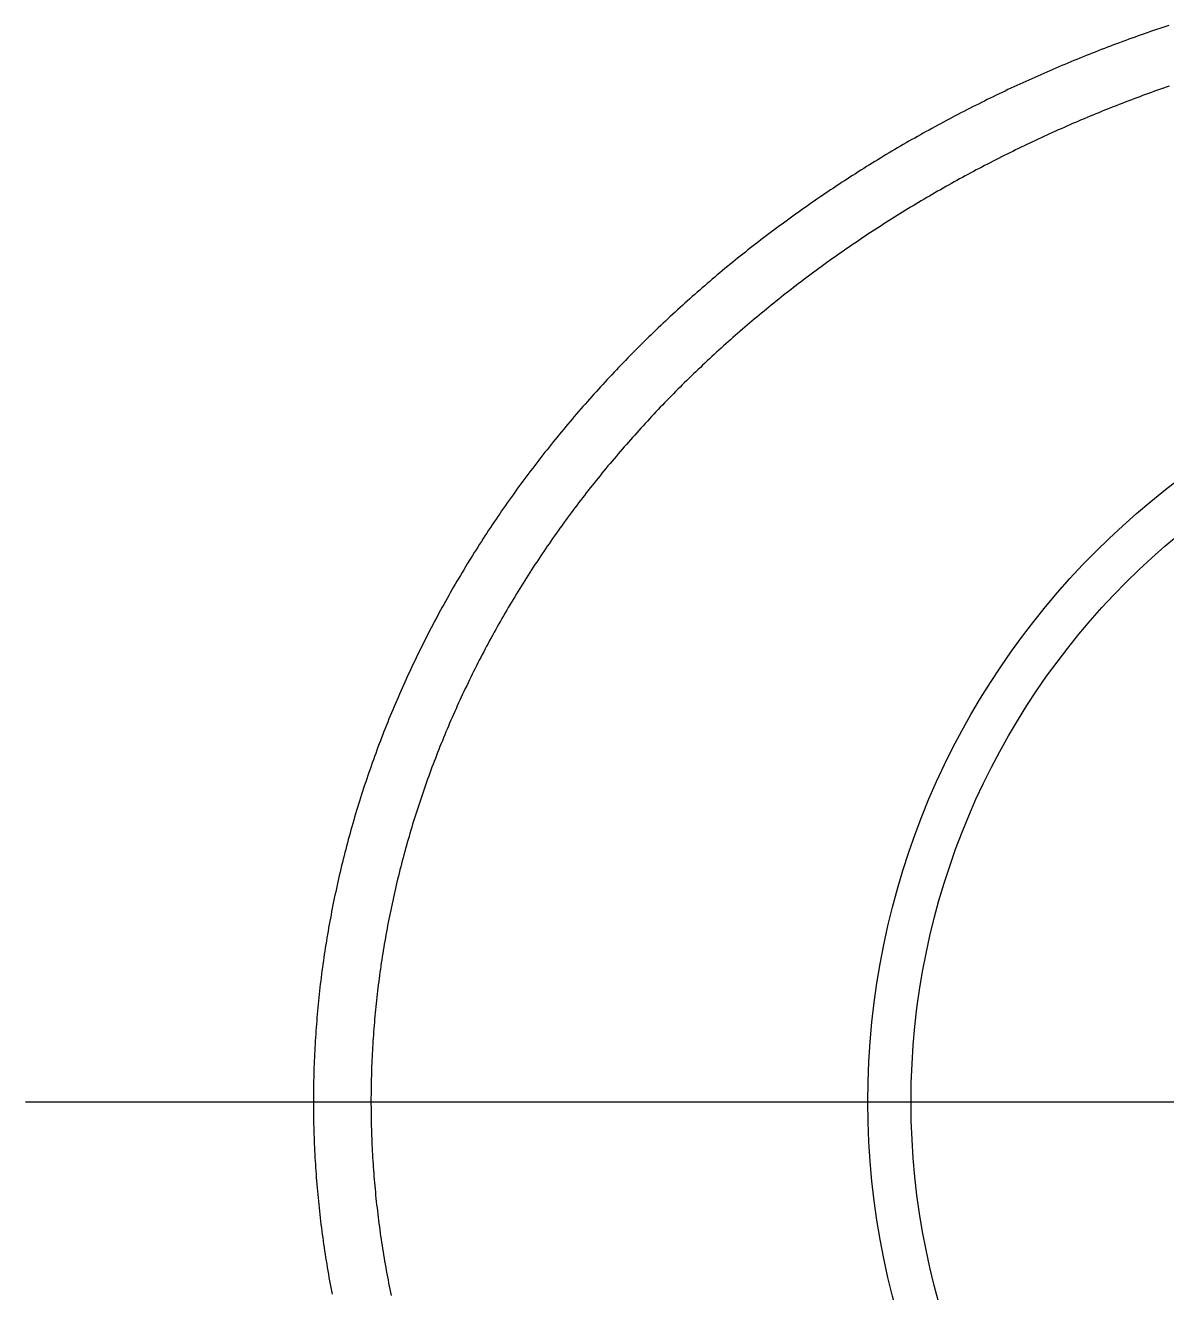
# Model space of a CAD drawing. Extents: x -15.1 to 62.1, y -18.2 to 57.9.
# Drawn here: x 39.59 to 47.52, y 46.47 to 55.27 of the extents above; entities that cross this region are included whole.
import ezdxf

# ---------------------------------------------------------------- set-up
doc = ezdxf.new("R2010")
doc.units = 0
doc.linetypes.add('CENTER', pattern=[50.8, 31.75, -6.35, 6.35, -6.35])
doc.layers.get('0').update_dxf_attribs({"linetype": 'CONTINUOUS'})
doc.layers.add('CENTER', color=1, linetype='CENTER')

msp = doc.modelspace()

# ---------------------------------------------------------------- linework, layer by layer
at = {"color": 7}
for points in [[(47.5326, 55.2705, 0), (47.5111, 55.2633, 0), (47.4895, 55.2561, 0), (47.468, 55.2489, 0), (47.4466, 55.2416, 0), (47.4251, 55.2342, 0), (47.4036, 55.2268, 0), (47.3822, 55.2194, 0), (47.3608, 55.2119, 0), (47.3394, 55.2043, 0), (47.318, 55.1967, 0), (47.2966, 55.1891, 0), (47.2752, 55.1814, 0), (47.2539, 55.1736, 0), (47.2326, 55.1659, 0), (47.2112, 55.158, 0), (47.19, 55.1501, 0), (47.1687, 55.1422, 0), (47.1474, 55.1342, 0), (47.1262, 55.1262, 0), (47.1049, 55.1181, 0), (47.0837, 55.11, 0), (47.0625, 55.1018, 0), (47.0413, 55.0936, 0), (47.0202, 55.0853, 0), (46.999, 55.077, 0), (46.9779, 55.0686, 0), (46.9568, 55.0602, 0), (46.9357, 55.0517, 0), (46.9146, 55.0432, 0), (46.8936, 55.0346, 0), (46.8726, 55.026, 0), (46.8515, 55.0173, 0), (46.8305, 55.0086, 0), (46.8096, 54.9999, 0), (46.7886, 54.9911, 0), (46.7676, 54.9822, 0), (46.7467, 54.9733, 0), (46.7258, 54.9643, 0), (46.7049, 54.9553, 0), (46.6841, 54.9463, 0), (46.6632, 54.9372, 0), (46.6424, 54.928, 0), (46.6216, 54.9188, 0), (46.6008, 54.9096, 0), (46.58, 54.9003, 0), (46.5593, 54.8909, 0), (46.5385, 54.8815, 0), (46.5178, 54.8721, 0), (46.4971, 54.8626, 0), (46.4765, 54.8531, 0), (46.4558, 54.8435, 0), (46.4352, 54.8338, 0), (46.4146, 54.8242, 0), (46.394, 54.8144, 0), (46.3734, 54.8046, 0), (46.3529, 54.7948, 0), (46.3323, 54.7849, 0), (46.3118, 54.775, 0), (46.2914, 54.765, 0), (46.2709, 54.755, 0), (46.2505, 54.7449, 0), (46.23, 54.7348, 0), (46.2097, 54.7246, 0), (46.1893, 54.7144, 0), (46.1689, 54.7041, 0), (46.1486, 54.6938, 0), (46.1283, 54.6834, 0), (46.108, 54.673, 0), (46.0878, 54.6625, 0), (46.0675, 54.652, 0), (46.0473, 54.6414, 0), (46.0271, 54.6308, 0), (46.007, 54.6202, 0), (45.9868, 54.6095, 0), (45.9667, 54.5987, 0), (45.9466, 54.5879, 0), (45.9265, 54.577, 0), (45.9065, 54.5661, 0), (45.8864, 54.5552, 0), (45.8664, 54.5441, 0), (45.8465, 54.5331, 0), (45.8265, 54.522, 0), (45.8066, 54.5108, 0), (45.7867, 54.4996, 0), (45.7668, 54.4884, 0), (45.7469, 54.4771, 0), (45.7271, 54.4657, 0), (45.7073, 54.4543, 0), (45.6875, 54.4429, 0), (45.6678, 54.4314, 0), (45.6481, 54.4198, 0), (45.6284, 54.4083, 0), (45.6087, 54.3966, 0), (45.589, 54.3849, 0), (45.5694, 54.3732, 0), (45.5498, 54.3614, 0), (45.5303, 54.3496, 0), (45.5108, 54.3377, 0), (45.4912, 54.3258, 0), (45.4718, 54.3138, 0), (45.4523, 54.3017, 0), (45.4329, 54.2897, 0), (45.4135, 54.2776, 0), (45.3941, 54.2654, 0), (45.3748, 54.2532, 0), (45.3555, 54.2409, 0), (45.3362, 54.2286, 0), (45.317, 54.2162, 0), (45.2978, 54.2038, 0), (45.2786, 54.1913, 0), (45.2594, 54.1788, 0), (45.2403, 54.1663, 0), (45.2212, 54.1537, 0), (45.2021, 54.141, 0), (45.1831, 54.1283, 0), (45.1641, 54.1156, 0), (45.1451, 54.1028, 0), (45.1262, 54.09, 0), (45.1073, 54.0771, 0), (45.0884, 54.0641, 0), (45.0696, 54.0511, 0), (45.0507, 54.0381, 0), (45.032, 54.025, 0), (45.0132, 54.0119, 0), (44.9945, 53.9987, 0), (44.9758, 53.9855, 0), (44.9572, 53.9723, 0), (44.9385, 53.9589, 0), (44.9199, 53.9456, 0), (44.9014, 53.9322, 0), (44.8829, 53.9187, 0), (44.8644, 53.9052, 0), (44.8459, 53.8917, 0), (44.8275, 53.8781, 0), (44.8091, 53.8644, 0), (44.7908, 53.8507, 0), (44.7725, 53.837, 0), (44.7542, 53.8232, 0), (44.7359, 53.8094, 0), (44.7177, 53.7955, 0), (44.6995, 53.7816, 0), (44.6814, 53.7676, 0), (44.6633, 53.7536, 0), (44.6452, 53.7396, 0), (44.6272, 53.7254, 0), (44.6092, 53.7113, 0), (44.5912, 53.6971, 0), (44.5733, 53.6828, 0), (44.5554, 53.6685, 0), (44.5376, 53.6542, 0), (44.5198, 53.6398, 0), (44.502, 53.6254, 0), (44.4842, 53.6109, 0), (44.4665, 53.5964, 0), (44.4489, 53.5818, 0), (44.4312, 53.5672, 0), (44.4137, 53.5525, 0), (44.3961, 53.5378, 0), (44.3786, 53.5231, 0), (44.3611, 53.5083, 0), (44.3437, 53.4934, 0), (44.3263, 53.4785, 0), (44.3089, 53.4636, 0), (44.2916, 53.4486, 0), (44.2743, 53.4336, 0), (44.2571, 53.4185, 0), (44.2399, 53.4034, 0), (44.2227, 53.3882, 0), (44.2056, 53.373, 0), (44.1885, 53.3577, 0), (44.1715, 53.3424, 0), (44.1545, 53.3271, 0), (44.1375, 53.3117, 0), (44.1206, 53.2963, 0), (44.1037, 53.2808, 0), (44.0869, 53.2653, 0), (44.0701, 53.2497, 0), (44.0533, 53.2341, 0), (44.0366, 53.2184, 0), (44.0199, 53.2027, 0), (44.0033, 53.187, 0), (43.9867, 53.1712, 0), (43.9701, 53.1553, 0), (43.9536, 53.1394, 0), (43.9372, 53.1235, 0), (43.9208, 53.1075, 0), (43.9044, 53.0915, 0), (43.888, 53.0754, 0), (43.8717, 53.0593, 0), (43.8555, 53.0432, 0), (43.8393, 53.027, 0), (43.8231, 53.0107, 0), (43.807, 52.9945, 0), (43.7909, 52.9781, 0), (43.7749, 52.9618, 0), (43.7589, 52.9453, 0), (43.743, 52.9289, 0), (43.7271, 52.9124, 0), (43.7112, 52.8958, 0), (43.6954, 52.8792, 0), (43.6796, 52.8626, 0), (43.6639, 52.8459, 0), (43.6482, 52.8292, 0), (43.6326, 52.8124, 0), (43.617, 52.7956, 0), (43.6015, 52.7787, 0), (43.586, 52.7618, 0), (43.5705, 52.7449, 0), (43.5551, 52.7279, 0), (43.5398, 52.7109, 0), (43.5245, 52.6938, 0), (43.5092, 52.6767, 0), (43.494, 52.6595, 0), (43.4788, 52.6423, 0), (43.4637, 52.6251, 0), (43.4486, 52.6078, 0), (43.4336, 52.5904, 0), (43.4186, 52.5731, 0), (43.4037, 52.5556, 0), (43.3888, 52.5382, 0), (43.374, 52.5207, 0), (43.3592, 52.5031, 0), (43.3444, 52.4855, 0), (43.3297, 52.4679, 0), (43.3151, 52.4502, 0), (43.3005, 52.4325, 0), (43.286, 52.4147, 0), (43.2715, 52.3969, 0), (43.257, 52.3791, 0), (43.2426, 52.3612, 0), (43.2283, 52.3433, 0), (43.214, 52.3253, 0), (43.1997, 52.3072, 0), (43.1855, 52.2892, 0), (43.1713, 52.2711, 0), (43.1572, 52.2529, 0), (43.1432, 52.2347, 0), (43.1292, 52.2165, 0), (43.1152, 52.1982, 0), (43.1013, 52.1799, 0), (43.0875, 52.1615, 0), (43.0737, 52.1431, 0), (43.0599, 52.1246, 0), (43.0462, 52.1061, 0), (43.0326, 52.0876, 0), (43.019, 52.069, 0), (43.0054, 52.0504, 0), (42.992, 52.0318, 0), (42.9785, 52.013, 0), (42.9651, 51.9943, 0), (42.9518, 51.9755, 0), (42.9385, 51.9567, 0), (42.9253, 51.9378, 0), (42.9121, 51.9189, 0), (42.899, 51.9, 0), (42.8859, 51.881, 0), (42.8729, 51.8619, 0), (42.86, 51.8428, 0), (42.8471, 51.8237, 0), (42.8342, 51.8046, 0), (42.8214, 51.7854, 0), (42.8087, 51.7661, 0), (42.796, 51.7469, 0), (42.7834, 51.7275, 0), (42.7708, 51.7082, 0), (42.7583, 51.6888, 0), (42.7458, 51.6693, 0), (42.7334, 51.6499, 0), (42.7211, 51.6303, 0), (42.7088, 51.6108, 0), (42.6965, 51.5912, 0), (42.6843, 51.5715, 0), (42.6722, 51.5519, 0), (42.6601, 51.5321, 0), (42.6481, 51.5124, 0), (42.6362, 51.4926, 0), (42.6243, 51.4728, 0), (42.6125, 51.4529, 0), (42.6007, 51.433, 0), (42.589, 51.413, 0), (42.5773, 51.393, 0), (42.5657, 51.373, 0), (42.5542, 51.3529, 0), (42.5427, 51.3328, 0), (42.5312, 51.3127, 0), (42.5199, 51.2925, 0), (42.5086, 51.2723, 0), (42.4973, 51.252, 0), (42.4861, 51.2317, 0), (42.475, 51.2114, 0), (42.4639, 51.191, 0), (42.4529, 51.1706, 0), (42.442, 51.1501, 0), (42.4311, 51.1296, 0), (42.4203, 51.1091, 0), (42.4095, 51.0886, 0), (42.3988, 51.068, 0), (42.3882, 51.0473, 0), (42.3776, 51.0267, 0), (42.3671, 51.006, 0), (42.3567, 50.9852, 0), (42.3463, 50.9645, 0), (42.336, 50.9437, 0), (42.3257, 50.9228, 0), (42.3155, 50.9019, 0), (42.3054, 50.881, 0), (42.2954, 50.8601, 0), (42.2854, 50.8391, 0), (42.2754, 50.8181, 0), (42.2656, 50.7971, 0), (42.2558, 50.776, 0), (42.246, 50.7549, 0), (42.2364, 50.7338, 0), (42.2268, 50.7126, 0), (42.2172, 50.6914, 0), (42.2077, 50.6702, 0), (42.1983, 50.6489, 0), (42.189, 50.6276, 0), (42.1797, 50.6063, 0), (42.1705, 50.5849, 0), (42.1614, 50.5635, 0), (42.1523, 50.5421, 0), (42.1433, 50.5207, 0), (42.1344, 50.4992, 0), (42.1255, 50.4777, 0), (42.1167, 50.4562, 0), (42.1079, 50.4346, 0), (42.0993, 50.413, 0), (42.0907, 50.3914, 0), (42.0821, 50.3698, 0), (42.0737, 50.3481, 0), (42.0653, 50.3264, 0), (42.057, 50.3047, 0), (42.0487, 50.2829, 0), (42.0405, 50.2611, 0), (42.0324, 50.2393, 0), (42.0244, 50.2175, 0), (42.0164, 50.1956, 0), (42.0085, 50.1737, 0), (42.0006, 50.1518, 0), (41.9929, 50.1299, 0), (41.9852, 50.1079, 0), (41.9776, 50.0859, 0), (41.97, 50.0639, 0), (41.9625, 50.0419, 0), (41.9551, 50.0198, 0), (41.9478, 49.9977, 0), (41.9405, 49.9756, 0), (41.9333, 49.9535, 0), (41.9262, 49.9313, 0), (41.9191, 49.9091, 0), (41.9122, 49.8869, 0), (41.9053, 49.8647, 0), (41.8984, 49.8425, 0), (41.8917, 49.8202, 0), (41.885, 49.7979, 0), (41.8784, 49.7756, 0), (41.8718, 49.7533, 0), (41.8653, 49.7309, 0), (41.859, 49.7085, 0), (41.8526, 49.6861, 0), (41.8464, 49.6637, 0), (41.8402, 49.6413, 0), (41.8341, 49.6188, 0), (41.8281, 49.5964, 0), (41.8221, 49.5739, 0), (41.8163, 49.5514, 0), (41.8105, 49.5288, 0), (41.8047, 49.5063, 0), (41.7991, 49.4837, 0), (41.7935, 49.4611, 0), (41.788, 49.4385, 0), (41.7826, 49.4159, 0), (41.7772, 49.3933, 0), (41.7719, 49.3707, 0), (41.7667, 49.348, 0), (41.7616, 49.3253, 0), (41.7565, 49.3026, 0), (41.7516, 49.2799, 0), (41.7467, 49.2572, 0), (41.7418, 49.2344, 0), (41.7371, 49.2117, 0), (41.7324, 49.1889, 0), (41.7278, 49.1661, 0), (41.7233, 49.1433, 0), (41.7188, 49.1205, 0), (41.7144, 49.0977, 0), (41.7101, 49.0748, 0), (41.7059, 49.052, 0), (41.7018, 49.0291, 0), (41.6977, 49.0062, 0), (41.6937, 48.9833, 0), (41.6898, 48.9604, 0), (41.6859, 48.9375, 0), (41.6821, 48.9146, 0), (41.6784, 48.8917, 0), (41.6748, 48.8687, 0), (41.6713, 48.8458, 0), (41.6678, 48.8228, 0), (41.6644, 48.7998, 0), (41.6611, 48.7768, 0), (41.6579, 48.7538, 0), (41.6547, 48.7308, 0), (41.6516, 48.7078, 0), (41.6486, 48.6848, 0), (41.6457, 48.6617, 0), (41.6429, 48.6387, 0), (41.6401, 48.6157, 0), (41.6374, 48.5926, 0), (41.6348, 48.5695, 0), (41.6322, 48.5465, 0), (41.6298, 48.5234, 0), (41.6274, 48.5003, 0), (41.6251, 48.4772, 0), (41.6228, 48.4541, 0), (41.6207, 48.431, 0), (41.6186, 48.4079, 0), (41.6166, 48.3848, 0), (41.6147, 48.3617, 0), (41.6128, 48.3386, 0), (41.6111, 48.3154, 0), (41.6094, 48.2923, 0), (41.6078, 48.2692, 0), (41.6063, 48.246, 0), (41.6048, 48.2229, 0), (41.6034, 48.1997, 0), (41.6021, 48.1766, 0), (41.6009, 48.1534, 0), (41.5998, 48.1303, 0), (41.5987, 48.1071, 0), (41.5977, 48.084, 0), (41.5968, 48.0608, 0), (41.5959, 48.0376, 0), (41.5952, 48.0145, 0), (41.5945, 47.9913, 0), (41.5939, 47.9681, 0), (41.5934, 47.945, 0), (41.5929, 47.9218, 0), (41.5926, 47.8986, 0), (41.5923, 47.8754, 0), (41.5921, 47.8523, 0), (41.5919, 47.8291, 0), (41.5919, 47.8059, 0), (41.5919, 47.7827, 0), (41.592, 47.7596, 0), (41.5922, 47.7364, 0), (41.5924, 47.7132, 0), (41.5927, 47.69, 0), (41.5931, 47.6668, 0), (41.5936, 47.6436, 0), (41.5942, 47.6205, 0), (41.5948, 47.5973, 0), (41.5956, 47.5741, 0), (41.5963, 47.5509, 0), (41.5972, 47.5277, 0), (41.5982, 47.5046, 0), (41.5992, 47.4814, 0), (41.6003, 47.4582, 0), (41.6015, 47.435, 0), (41.6028, 47.4118, 0), (41.6041, 47.3887, 0), (41.6055, 47.3655, 0), (41.607, 47.3423, 0), (41.6086, 47.3192, 0), (41.6102, 47.296, 0), (41.612, 47.2728, 0), (41.6138, 47.2497, 0), (41.6157, 47.2265, 0), (41.6176, 47.2034, 0), (41.6197, 47.1802, 0), (41.6218, 47.1571, 0), (41.624, 47.1339, 0), (41.6263, 47.1108, 0), (41.6286, 47.0876, 0), (41.631, 47.0645, 0), (41.6336, 47.0413, 0), (41.6361, 47.0182, 0), (41.6388, 46.9951, 0), (41.6415, 46.972, 0), (41.6444, 46.9488, 0), (41.6473, 46.9257, 0), (41.6502, 46.9026, 0), (41.6533, 46.8795, 0), (41.6564, 46.8564, 0), (41.6596, 46.8333, 0), (41.6629, 46.8102, 0), (41.6663, 46.7871, 0), (41.6698, 46.764, 0), (41.6733, 46.7409, 0), (41.6769, 46.7179, 0), (41.6806, 46.6948, 0), (41.6843, 46.6717, 0), (41.6882, 46.6486, 0), (41.6921, 46.6256, 0), (41.6961, 46.6025, 0), (41.7001, 46.5795, 0), (41.7043, 46.5564, 0), (41.7085, 46.5334, 0), (41.7128, 46.5104, 0), (41.7172, 46.4873, 0), (41.7217, 46.4643, 0)], [(47.5345, 54.8488, 0), (47.5139, 54.8417, 0), (47.4933, 54.8345, 0), (47.4728, 54.8272, 0), (47.4522, 54.8199, 0), (47.4317, 54.8126, 0), (47.4112, 54.8052, 0), (47.3907, 54.7978, 0), (47.3702, 54.7903, 0), (47.3497, 54.7828, 0), (47.3293, 54.7752, 0), (47.3089, 54.7676, 0), (47.2884, 54.7599, 0), (47.268, 54.7522, 0), (47.2477, 54.7444, 0), (47.2273, 54.7366, 0), (47.2069, 54.7288, 0), (47.1866, 54.7209, 0), (47.1663, 54.7129, 0), (47.146, 54.7049, 0), (47.1257, 54.6969, 0), (47.1055, 54.6888, 0), (47.0852, 54.6807, 0), (47.065, 54.6725, 0), (47.0448, 54.6643, 0), (47.0246, 54.656, 0), (47.0044, 54.6477, 0), (46.9842, 54.6393, 0), (46.9641, 54.6309, 0), (46.944, 54.6225, 0), (46.9239, 54.614, 0), (46.9038, 54.6054, 0), (46.8837, 54.5968, 0), (46.8637, 54.5882, 0), (46.8437, 54.5795, 0), (46.8237, 54.5708, 0), (46.8037, 54.562, 0), (46.7837, 54.5532, 0), (46.7638, 54.5443, 0), (46.7438, 54.5354, 0), (46.7239, 54.5264, 0), (46.704, 54.5174, 0), (46.6842, 54.5083, 0), (46.6643, 54.4992, 0), (46.6445, 54.4901, 0), (46.6247, 54.4809, 0), (46.6049, 54.4716, 0), (46.5851, 54.4623, 0), (46.5654, 54.453, 0), (46.5457, 54.4436, 0), (46.526, 54.4342, 0), (46.5063, 54.4247, 0), (46.4866, 54.4152, 0), (46.467, 54.4056, 0), (46.4474, 54.396, 0), (46.4278, 54.3864, 0), (46.4082, 54.3766, 0), (46.3886, 54.3669, 0), (46.3691, 54.3571, 0), (46.3496, 54.3472, 0), (46.3301, 54.3373, 0), (46.3107, 54.3274, 0), (46.2912, 54.3174, 0), (46.2718, 54.3074, 0), (46.2524, 54.2973, 0), (46.233, 54.2872, 0), (46.2137, 54.277, 0), (46.1943, 54.2668, 0), (46.175, 54.2565, 0), (46.1558, 54.2462, 0), (46.1365, 54.2358, 0), (46.1173, 54.2254, 0), (46.098, 54.215, 0), (46.0789, 54.2045, 0), (46.0597, 54.1939, 0), (46.0406, 54.1833, 0), (46.0214, 54.1727, 0), (46.0023, 54.162, 0), (45.9833, 54.1513, 0), (45.9642, 54.1405, 0), (45.9452, 54.1297, 0), (45.9262, 54.1188, 0), (45.9073, 54.1079, 0), (45.8883, 54.0969, 0), (45.8694, 54.0859, 0), (45.8505, 54.0749, 0), (45.8317, 54.0638, 0), (45.8128, 54.0526, 0), (45.794, 54.0414, 0), (45.7752, 54.0302, 0), (45.7565, 54.0189, 0), (45.7377, 54.0076, 0), (45.719, 53.9962, 0), (45.7004, 53.9848, 0), (45.6817, 53.9733, 0), (45.6631, 53.9618, 0), (45.6445, 53.9502, 0), (45.626, 53.9386, 0), (45.6074, 53.927, 0), (45.5889, 53.9153, 0), (45.5704, 53.9035, 0), (45.552, 53.8918, 0), (45.5336, 53.8799, 0), (45.5152, 53.8681, 0), (45.4968, 53.8561, 0), (45.4785, 53.8442, 0), (45.4602, 53.8322, 0), (45.4419, 53.8201, 0), (45.4237, 53.808, 0), (45.4055, 53.7958, 0), (45.3873, 53.7837, 0), (45.3692, 53.7714, 0), (45.351, 53.7591, 0), (45.333, 53.7468, 0), (45.3149, 53.7344, 0), (45.2969, 53.722, 0), (45.2789, 53.7096, 0), (45.2609, 53.6971, 0), (45.243, 53.6845, 0), (45.2251, 53.6719, 0), (45.2072, 53.6593, 0), (45.1894, 53.6466, 0), (45.1716, 53.6339, 0), (45.1538, 53.6211, 0), (45.1361, 53.6083, 0), (45.1184, 53.5954, 0), (45.1007, 53.5825, 0), (45.0831, 53.5696, 0), (45.0655, 53.5566, 0), (45.0479, 53.5435, 0), (45.0304, 53.5304, 0), (45.0129, 53.5173, 0), (44.9954, 53.5042, 0), (44.978, 53.4909, 0), (44.9606, 53.4777, 0), (44.9432, 53.4644, 0), (44.9259, 53.451, 0), (44.9086, 53.4376, 0), (44.8913, 53.4242, 0), (44.8741, 53.4107, 0), (44.8569, 53.3972, 0), (44.8397, 53.3836, 0), (44.8226, 53.37, 0), (44.8055, 53.3564, 0), (44.7885, 53.3427, 0), (44.7715, 53.329, 0), (44.7545, 53.3152, 0), (44.7376, 53.3014, 0), (44.7207, 53.2875, 0), (44.7038, 53.2736, 0), (44.687, 53.2596, 0), (44.6702, 53.2456, 0), (44.6534, 53.2316, 0), (44.6367, 53.2175, 0), (44.62, 53.2034, 0), (44.6034, 53.1892, 0), (44.5868, 53.175, 0), (44.5702, 53.1607, 0), (44.5537, 53.1464, 0), (44.5372, 53.1321, 0), (44.5208, 53.1177, 0), (44.5043, 53.1033, 0), (44.488, 53.0888, 0), (44.4716, 53.0743, 0), (44.4553, 53.0598, 0), (44.4391, 53.0452, 0), (44.4229, 53.0305, 0), (44.4067, 53.0158, 0), (44.3906, 53.0011, 0), (44.3745, 52.9864, 0), (44.3584, 52.9715, 0), (44.3424, 52.9567, 0), (44.3264, 52.9418, 0), (44.3105, 52.9269, 0), (44.2946, 52.9119, 0), (44.2787, 52.8969, 0), (44.2629, 52.8818, 0), (44.2471, 52.8667, 0), (44.2314, 52.8516, 0), (44.2157, 52.8364, 0), (44.2001, 52.8212, 0), (44.1844, 52.8059, 0), (44.1689, 52.7906, 0), (44.1534, 52.7753, 0), (44.1379, 52.7599, 0), (44.1224, 52.7444, 0), (44.107, 52.729, 0), (44.0917, 52.7134, 0), (44.0764, 52.6979, 0), (44.0611, 52.6823, 0), (44.0459, 52.6667, 0), (44.0307, 52.651, 0), (44.0155, 52.6353, 0), (44.0004, 52.6195, 0), (43.9854, 52.6037, 0), (43.9704, 52.5879, 0), (43.9554, 52.572, 0), (43.9405, 52.556, 0), (43.9256, 52.5401, 0), (43.9107, 52.5241, 0), (43.896, 52.508, 0), (43.8812, 52.4919, 0), (43.8665, 52.4758, 0), (43.8518, 52.4596, 0), (43.8372, 52.4434, 0), (43.8227, 52.4272, 0), (43.8081, 52.4109, 0), (43.7937, 52.3946, 0), (43.7792, 52.3782, 0), (43.7648, 52.3618, 0), (43.7505, 52.3453, 0), (43.7362, 52.3289, 0), (43.7219, 52.3123, 0), (43.7077, 52.2958, 0), (43.6936, 52.2791, 0), (43.6795, 52.2625, 0), (43.6654, 52.2458, 0), (43.6514, 52.2291, 0), (43.6374, 52.2123, 0), (43.6235, 52.1955, 0), (43.6096, 52.1786, 0), (43.5958, 52.1618, 0), (43.582, 52.1448, 0), (43.5683, 52.1279, 0), (43.5546, 52.1108, 0), (43.5409, 52.0938, 0), (43.5274, 52.0767, 0), (43.5138, 52.0596, 0), (43.5003, 52.0424, 0), (43.4869, 52.0252, 0), (43.4735, 52.0079, 0), (43.4601, 51.9907, 0), (43.4468, 51.9733, 0), (43.4335, 51.956, 0), (43.4203, 51.9386, 0), (43.4072, 51.9211, 0), (43.3941, 51.9036, 0), (43.381, 51.8861, 0), (43.368, 51.8685, 0), (43.355, 51.8509, 0), (43.3421, 51.8333, 0), (43.3293, 51.8156, 0), (43.3165, 51.7979, 0), (43.3037, 51.7801, 0), (43.291, 51.7623, 0), (43.2783, 51.7445, 0), (43.2657, 51.7266, 0), (43.2532, 51.7087, 0), (43.2407, 51.6908, 0), (43.2282, 51.6728, 0), (43.2158, 51.6547, 0), (43.2035, 51.6367, 0), (43.1912, 51.6186, 0), (43.1789, 51.6004, 0), (43.1667, 51.5823, 0), (43.1546, 51.564, 0), (43.1425, 51.5458, 0), (43.1305, 51.5275, 0), (43.1185, 51.5092, 0), (43.1066, 51.4908, 0), (43.0947, 51.4724, 0), (43.0829, 51.454, 0), (43.0711, 51.4355, 0), (43.0594, 51.417, 0), (43.0477, 51.3984, 0), (43.0361, 51.3799, 0), (43.0246, 51.3612, 0), (43.0131, 51.3426, 0), (43.0017, 51.3239, 0), (42.9903, 51.3052, 0), (42.9789, 51.2864, 0), (42.9677, 51.2676, 0), (42.9564, 51.2487, 0), (42.9453, 51.2299, 0), (42.9342, 51.211, 0), (42.9231, 51.192, 0), (42.9121, 51.173, 0), (42.9012, 51.154, 0), (42.8903, 51.135, 0), (42.8795, 51.1159, 0), (42.8687, 51.0968, 0), (42.858, 51.0776, 0), (42.8474, 51.0584, 0), (42.8368, 51.0392, 0), (42.8262, 51.0199, 0), (42.8157, 51.0006, 0), (42.8053, 50.9813, 0), (42.795, 50.9619, 0), (42.7847, 50.9425, 0), (42.7744, 50.9231, 0), (42.7642, 50.9036, 0), (42.7541, 50.8841, 0), (42.744, 50.8646, 0), (42.734, 50.845, 0), (42.7241, 50.8254, 0), (42.7142, 50.8058, 0), (42.7044, 50.7862, 0), (42.6946, 50.7665, 0), (42.6849, 50.7467, 0), (42.6753, 50.727, 0), (42.6657, 50.7072, 0), (42.6562, 50.6874, 0), (42.6467, 50.6676, 0), (42.6373, 50.6477, 0), (42.628, 50.6278, 0), (42.6187, 50.6078, 0), (42.6095, 50.5879, 0), (42.6003, 50.5679, 0), (42.5913, 50.5479, 0), (42.5822, 50.5278, 0), (42.5733, 50.5077, 0), (42.5644, 50.4876, 0), (42.5555, 50.4675, 0), (42.5468, 50.4473, 0), (42.5381, 50.4271, 0), (42.5294, 50.4069, 0), (42.5208, 50.3867, 0), (42.5123, 50.3664, 0), (42.5039, 50.3461, 0), (42.4955, 50.3257, 0), (42.4872, 50.3054, 0), (42.4789, 50.285, 0), (42.4707, 50.2646, 0), (42.4626, 50.2442, 0), (42.4545, 50.2237, 0), (42.4465, 50.2032, 0), (42.4386, 50.1827, 0), (42.4307, 50.1622, 0), (42.4229, 50.1416, 0), (42.4152, 50.1211, 0), (42.4075, 50.1005, 0), (42.3999, 50.0798, 0), (42.3924, 50.0592, 0), (42.3849, 50.0385, 0), (42.3775, 50.0178, 0), (42.3702, 49.9971, 0), (42.3629, 49.9763, 0), (42.3557, 49.9556, 0), (42.3486, 49.9348, 0), (42.3415, 49.9139, 0), (42.3345, 49.8931, 0), (42.3276, 49.8723, 0), (42.3207, 49.8514, 0), (42.3139, 49.8305, 0), (42.3072, 49.8096, 0), (42.3005, 49.7886, 0), (42.294, 49.7677, 0), (42.2874, 49.7467, 0), (42.281, 49.7257, 0), (42.2746, 49.7046, 0), (42.2683, 49.6836, 0), (42.262, 49.6625, 0), (42.2559, 49.6415, 0), (42.2498, 49.6204, 0), (42.2437, 49.5992, 0), (42.2378, 49.5781, 0), (42.2319, 49.557, 0), (42.226, 49.5358, 0), (42.2203, 49.5146, 0), (42.2146, 49.4934, 0), (42.209, 49.4722, 0), (42.2034, 49.4509, 0), (42.198, 49.4297, 0), (42.1926, 49.4084, 0), (42.1872, 49.3871, 0), (42.182, 49.3658, 0), (42.1768, 49.3445, 0), (42.1717, 49.3231, 0), (42.1666, 49.3018, 0), (42.1616, 49.2804, 0), (42.1567, 49.2591, 0), (42.1519, 49.2377, 0), (42.1471, 49.2163, 0), (42.1424, 49.1948, 0), (42.1378, 49.1734, 0), (42.1332, 49.1519, 0), (42.1287, 49.1305, 0), (42.1243, 49.109, 0), (42.12, 49.0875, 0), (42.1157, 49.066, 0), (42.1115, 49.0445, 0), (42.1074, 49.023, 0), (42.1033, 49.0014, 0), (42.0993, 48.9799, 0), (42.0954, 48.9583, 0), (42.0916, 48.9368, 0), (42.0878, 48.9152, 0), (42.0841, 48.8936, 0), (42.0805, 48.872, 0), (42.0769, 48.8504, 0), (42.0735, 48.8287, 0), (42.07, 48.8071, 0), (42.0667, 48.7855, 0), (42.0634, 48.7638, 0), (42.0602, 48.7422, 0), (42.0571, 48.7205, 0), (42.0541, 48.6988, 0), (42.0511, 48.6771, 0), (42.0482, 48.6554, 0), (42.0454, 48.6337, 0), (42.0426, 48.612, 0), (42.0399, 48.5903, 0), (42.0373, 48.5686, 0), (42.0348, 48.5469, 0), (42.0323, 48.5251, 0), (42.0299, 48.5034, 0), (42.0276, 48.4816, 0), (42.0253, 48.4599, 0), (42.0232, 48.4381, 0), (42.0211, 48.4163, 0), (42.019, 48.3946, 0), (42.0171, 48.3728, 0), (42.0152, 48.351, 0), (42.0134, 48.3292, 0), (42.0116, 48.3074, 0), (42.01, 48.2856, 0), (42.0084, 48.2639, 0), (42.0069, 48.2421, 0), (42.0054, 48.2203, 0), (42.004, 48.1984, 0), (42.0028, 48.1766, 0), (42.0015, 48.1548, 0), (42.0004, 48.133, 0), (41.9993, 48.1112, 0), (41.9983, 48.0894, 0), (41.9974, 48.0676, 0), (41.9965, 48.0457, 0), (41.9957, 48.0239, 0), (41.995, 48.0021, 0), (41.9944, 47.9803, 0), (41.9938, 47.9584, 0), (41.9933, 47.9366, 0), (41.9929, 47.9148, 0), (41.9925, 47.8929, 0), (41.9922, 47.8711, 0), (41.992, 47.8492, 0), (41.9919, 47.8274, 0), (41.9919, 47.8056, 0), (41.9919, 47.7837, 0), (41.992, 47.7619, 0), (41.9921, 47.74, 0), (41.9924, 47.7182, 0), (41.9927, 47.6964, 0), (41.9931, 47.6745, 0), (41.9935, 47.6527, 0), (41.9941, 47.6308, 0), (41.9947, 47.609, 0), (41.9953, 47.5872, 0), (41.9961, 47.5653, 0), (41.9969, 47.5435, 0), (41.9978, 47.5216, 0), (41.9988, 47.4998, 0), (41.9998, 47.478, 0), (42.0009, 47.4561, 0), (42.0021, 47.4343, 0), (42.0034, 47.4124, 0), (42.0047, 47.3906, 0), (42.0061, 47.3688, 0), (42.0076, 47.3469, 0), (42.0092, 47.3251, 0), (42.0108, 47.3033, 0), (42.0125, 47.2815, 0), (42.0143, 47.2596, 0), (42.0161, 47.2378, 0), (42.0181, 47.216, 0), (42.0201, 47.1942, 0), (42.0221, 47.1724, 0), (42.0243, 47.1506, 0), (42.0265, 47.1287, 0), (42.0288, 47.1069, 0), (42.0311, 47.0851, 0), (42.0336, 47.0633, 0), (42.0361, 47.0415, 0), (42.0387, 47.0197, 0), (42.0413, 46.998, 0), (42.0441, 46.9762, 0), (42.0469, 46.9544, 0), (42.0498, 46.9326, 0), (42.0527, 46.9108, 0), (42.0557, 46.889, 0), (42.0588, 46.8673, 0), (42.062, 46.8455, 0), (42.0653, 46.8237, 0), (42.0686, 46.802, 0), (42.072, 46.7802, 0), (42.0755, 46.7585, 0), (42.079, 46.7367, 0), (42.0826, 46.715, 0), (42.0863, 46.6932, 0), (42.0901, 46.6715, 0), (42.0939, 46.6498, 0), (42.0978, 46.628, 0), (42.1018, 46.6063, 0), (42.1059, 46.5846, 0), (42.11, 46.5629, 0), (42.1142, 46.5412, 0), (42.1185, 46.5195, 0), (42.1229, 46.4978, 0), (42.1273, 46.4761, 0), (42.1318, 46.4544, 0)]]:
    msp.add_polyline3d(points, dxfattribs=at)
at = {"color": 7, "linetype": 'CONTINUOUS'}
for radius in [5.4, 5.1]:
    msp.add_circle((50.841866, 47.8), radius, dxfattribs=at)
at = {"layer": 'CENTER', "color": 1, "linetype": 'CENTER'}
msp.add_line((39.591862, 47.8), (62.091851, 47.8), dxfattribs=at)

doc.saveas('drawing.dxf')
